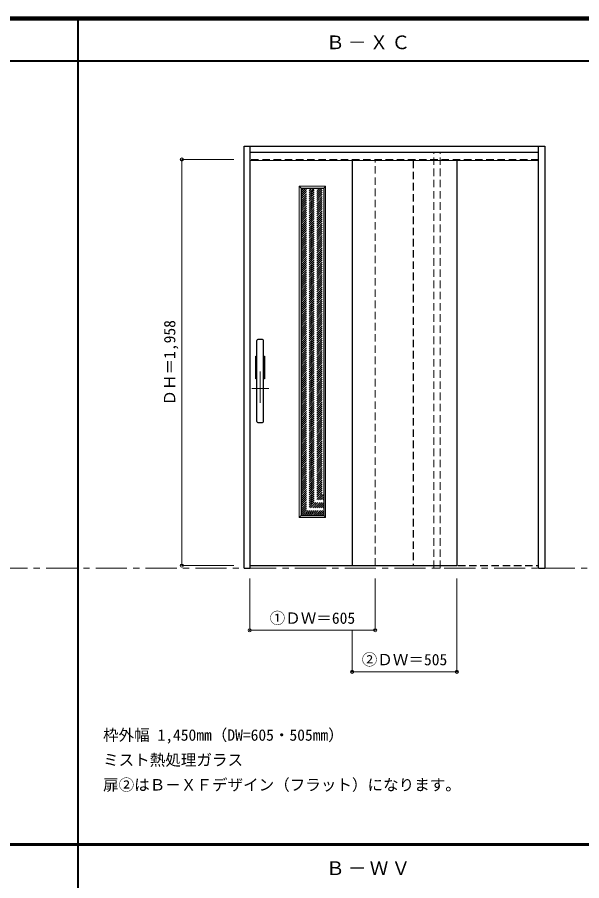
# Model space of a CAD drawing. Units: millimetres, scale not verified. Extents: x -6000 to 5700, y -4307 to 4260.
# Drawn here: x -2989 to -267, y 12 to 4175 of the extents above; entities that cross this region are included whole.
import ezdxf
from ezdxf.enums import TextEntityAlignment as Align

# ---------------------------------------------------------------- set-up
doc = ezdxf.new("R2010")
doc.units = ezdxf.units.MM
doc.header["$LTSCALE"] = 30
doc.header["$PDMODE"] = 32
doc.header["$PDSIZE"] = 15
doc.linetypes.add('CHAIN1', pattern=[8, 5, -1, 1, -1])
doc.linetypes.add('DASHED1', pattern=[1.8, 1.2, -0.6])
for name, color, linetype, lineweight in [('0-1_通り芯', 4, 'CHAIN1', 9), ('0-2_扉', 4, 'DASHED1', 9), ('0-3_仕上げ', 3, 'Continuous', 25), ('0-4_枠', 3, 'Continuous', 25), ('0-7_取手GEK', 4, 'Continuous', 9), ('0-B_寸法', 7, 'Continuous', 9), ('0-C_ハッチ', 4, 'DASHED1', 9), ('0-D_ﾊﾞｰ引き手', 3, 'Continuous', 25), ('F-1_枠', 6, 'Continuous', 40)]:
    doc.layers.add(name, color=color, linetype=linetype, lineweight=lineweight)
doc.layers.add('0-A_文字', color=7, linetype='Continuous')
doc.styles.add('ＭＳ ゴシック', font='')
doc.styles.get('ＭＳ ゴシック').set_extended_font_data('MS Gothic')

msp = doc.modelspace()

# ---------------------------------------------------------------- linework, layer by layer
at = {"layer": '0-1_通り芯'}
for p, q in [((-1817, 2466.5), (-1817, 2304.5)), ((-1858, 2385.5), (-1776, 2385.5))]:
    msp.add_line(p, q, dxfattribs=at)
at = {"layer": '0-1_通り芯', "color": 7, "lineweight": 18}
msp.add_line((-5490, 1519.25), (5700, 1519.25), dxfattribs=at)
at = {"layer": '0-2_扉'}
for p, q in [((-475, 3489.25), (-1868, 3489.25)), ((-1868, 1531.25), (-1868, 3489.25)), ((-1374, 3484.25), (-1374, 3489.25)), ((-1263, 1531.25), (-1263, 3489.25)), ((-1080, 3484.25), (-1080, 3489.25)), ((-869, 3484.25), (-869, 3489.25)), ((-1865, 1531.25), (-1868, 1531.25))]:
    msp.add_line(p, q, dxfattribs=at)
at = {"layer": '0-2_扉', "color": 3, "linetype": 'Continuous', "lineweight": 25}
for p, q in [((-1374, 3484.25), (-1374, 1531.25)), ((-869, 3484.25), (-869, 1531.25)), ((-1865, 1531.25), (-869, 1531.25))]:
    msp.add_line(p, q, dxfattribs=at)
at = {"layer": '0-2_扉', "color": 3, "lineweight": 25}
msp.add_line((-475, 1531.25), (-475, 3489.25), dxfattribs=at)
msp.add_lwpolyline([(-1080, 3484.25), (-1080, 1531.25), (-475, 1531.25)], dxfattribs=at)
at = {"layer": '0-3_仕上げ', "color": 7, "lineweight": 18}
for p, q in [((-1629, 3360.25), (-1502, 3360.25)), ((-1629, 3360.25), (-1620, 3351.25)), ((-1511, 3351.25), (-1502, 3360.25)), ((-1502, 3360.25), (-1502, 1763.25)), ((-1629, 1763.25), (-1620, 1772.25)), ((-1511, 1772.25), (-1502, 1763.25))]:
    msp.add_line(p, q, dxfattribs=at)
at = {"layer": '0-3_仕上げ'}
for p, q in [((-1620, 3351.25), (-1620, 1772.25)), ((-1620, 1772.25), (-1511, 1772.25))]:
    msp.add_line(p, q, dxfattribs=at)
at = {"layer": '0-3_仕上げ', "color": 7, "lineweight": 18}
msp.add_lwpolyline([(-1629, 3360.25), (-1629, 1763.25), (-1502, 1763.25)], dxfattribs=at)
at = {"layer": '0-3_仕上げ'}
msp.add_lwpolyline([(-1620, 3351.25), (-1511, 3351.25), (-1511, 1772.25)], dxfattribs=at)
at = {"layer": '0-4_枠'}
for p, q in [((-1895, 1519.25), (-1895, 3554.25)), ((-1895, 3554.25), (-445, 3554.25)), ((-1865, 1519.25), (-1865, 3554.25)), ((-475, 1519.25), (-475, 3554.25)), ((-445, 3554.25), (-445, 1519.25)), ((-1865, 3524.25), (-475, 3524.25)), ((-1895, 1519.25), (-1865, 1519.25)), ((-475, 1519.25), (-445, 1519.25))]:
    msp.add_line(p, q, dxfattribs=at)
at = {"layer": '0-4_枠', "color": 4, "linetype": 'DASHED1', "lineweight": 9}
for p, q in [((-980, 1519.25), (-980, 3524.25)), ((-950, 1519.25), (-950, 3524.25)), ((-980, 1519.25), (-950, 1519.25))]:
    msp.add_line(p, q, dxfattribs=at)
at = {"layer": '0-7_取手GEK'}
msp.add_line((-1865, 3484.25), (-475, 3484.25), dxfattribs=at)
at = {"layer": '0-B_寸法', "color": 4}
for p, q in [((-2195, 3489.25), (-1945, 3489.25)), ((-2195, 3489.25), (-2195, 1531.25)), ((-2195, 1531.25), (-1945, 1531.25)), ((-1868, 1219.25), (-1868, 1469.25)), ((-1263, 1219.25), (-1263, 1469.25)), ((-869, 1019.25), (-869, 1469.25)), ((-1868, 1219.25), (-1263, 1219.25)), ((-1374, 1019.25), (-1374, 1219.25)), ((-1374, 1019.25), (-869, 1019.25))]:
    msp.add_line(p, q, dxfattribs=at)
at = {"layer": '0-B_寸法'}
for p in [(-2195, 3489.25), (-2195, 1531.25), (-1868, 1219.25), (-1263, 1219.25), (-1374, 1019.25), (-869, 1019.25)]:
    msp.add_point(p, dxfattribs=at)
at = {"layer": '0-C_ハッチ'}
for p, q in [((-1620, 3249.41), (-1518.16, 3351.25)), ((-1620, 3259.31), (-1528.06, 3351.25)), ((-1620, 3269.2), (-1537.96, 3351.25)), ((-1620, 3279.1), (-1547.85, 3351.25)), ((-1620, 3289), (-1557.75, 3351.25)), ((-1620, 3298.9), (-1567.65, 3351.25)), ((-1620, 3308.8), (-1577.55, 3351.25)), ((-1620, 3318.7), (-1587.45, 3351.25)), ((-1620, 3328.6), (-1597.35, 3351.25)), ((-1620, 3338.5), (-1607.25, 3351.25)), ((-1620, 3348.4), (-1617.15, 3351.25)), ((-1620, 3239.51), (-1511, 3348.51)), ((-1620, 3229.61), (-1511, 3338.61)), ((-1620, 3219.71), (-1511, 3328.71)), ((-1620, 3209.81), (-1511, 3318.81)), ((-1620, 3199.91), (-1511, 3308.91)), ((-1620, 3190.01), (-1511, 3299.01)), ((-1620, 3180.11), (-1511, 3289.11)), ((-1620, 3170.21), (-1511, 3279.21)), ((-1620, 3160.31), (-1511, 3269.31)), ((-1620, 3150.41), (-1511, 3259.41)), ((-1620, 3140.51), (-1511, 3249.51)), ((-1620, 3130.61), (-1511, 3239.61)), ((-1620, 3120.71), (-1511, 3229.71)), ((-1620, 3110.81), (-1511, 3219.81)), ((-1620, 3100.91), (-1511, 3209.91)), ((-1620, 3091.01), (-1511, 3200.01)), ((-1620, 3081.11), (-1511, 3190.11)), ((-1620, 3071.21), (-1511, 3180.21)), ((-1620, 3061.32), (-1511, 3170.32)), ((-1620, 3051.42), (-1511, 3160.42)), ((-1620, 3041.52), (-1511, 3150.52)), ((-1620, 3031.62), (-1511, 3140.62)), ((-1620, 3021.72), (-1511, 3130.72)), ((-1620, 3011.82), (-1511, 3120.82)), ((-1620, 3001.92), (-1511, 3110.92)), ((-1620, 2992.02), (-1511, 3101.02)), ((-1620, 2982.12), (-1511, 3091.12)), ((-1620, 2972.22), (-1511, 3081.22)), ((-1620, 2962.32), (-1511, 3071.32)), ((-1620, 2952.42), (-1511, 3061.42)), ((-1620, 2942.52), (-1511, 3051.52)), ((-1620, 2932.62), (-1511, 3041.62)), ((-1620, 2922.72), (-1511, 3031.72)), ((-1620, 2912.82), (-1511, 3021.82)), ((-1620, 2902.92), (-1511, 3011.92)), ((-1620, 2893.02), (-1511, 3002.02)), ((-1620, 2883.12), (-1511, 2992.12)), ((-1620, 2873.22), (-1511, 2982.22)), ((-1620, 2863.33), (-1511, 2972.33)), ((-1620, 2853.43), (-1511, 2962.43)), ((-1620, 2843.53), (-1511, 2952.53)), ((-1620, 2833.63), (-1511, 2942.63)), ((-1620, 2823.73), (-1511, 2932.73)), ((-1620, 2813.83), (-1511, 2922.83)), ((-1620, 2803.93), (-1511, 2912.93)), ((-1620, 2794.03), (-1511, 2903.03)), ((-1620, 2784.13), (-1511, 2893.13)), ((-1620, 2774.23), (-1511, 2883.23)), ((-1620, 2764.33), (-1511, 2873.33)), ((-1620, 2754.43), (-1511, 2863.43)), ((-1620, 2744.53), (-1511, 2853.53)), ((-1620, 2734.63), (-1511, 2843.63)), ((-1620, 2724.73), (-1511, 2833.73)), ((-1620, 2714.83), (-1511, 2823.83)), ((-1620, 2704.93), (-1511, 2813.93)), ((-1620, 2695.03), (-1511, 2804.03)), ((-1620, 2685.13), (-1511, 2794.13)), ((-1620, 2675.24), (-1511, 2784.24)), ((-1620, 2665.34), (-1511, 2774.34)), ((-1620, 2655.44), (-1511, 2764.44)), ((-1620, 2645.54), (-1511, 2754.54)), ((-1620, 2635.64), (-1511, 2744.64)), ((-1620, 2625.74), (-1511, 2734.74)), ((-1620, 2615.84), (-1511, 2724.84)), ((-1620, 2605.94), (-1511, 2714.94)), ((-1620, 2596.04), (-1511, 2705.04)), ((-1620, 2586.14), (-1511, 2695.14)), ((-1620, 2576.24), (-1511, 2685.24)), ((-1620, 2566.34), (-1511, 2675.34)), ((-1620, 2556.44), (-1511, 2665.44)), ((-1620, 2546.54), (-1511, 2655.54)), ((-1620, 2536.64), (-1511, 2645.64)), ((-1620, 2526.74), (-1511, 2635.74)), ((-1620, 2516.84), (-1511, 2625.84)), ((-1620, 2506.94), (-1511, 2615.94)), ((-1620, 2497.04), (-1511, 2606.04)), ((-1620, 2487.14), (-1511, 2596.14)), ((-1620, 2477.25), (-1511, 2586.25)), ((-1620, 2467.35), (-1511, 2576.35)), ((-1620, 2457.45), (-1511, 2566.45)), ((-1620, 2447.55), (-1511, 2556.55)), ((-1620, 2437.65), (-1511, 2546.65)), ((-1620, 2427.75), (-1511, 2536.75)), ((-1620, 2417.85), (-1511, 2526.85)), ((-1620, 2407.95), (-1511, 2516.95)), ((-1620, 2398.05), (-1511, 2507.05)), ((-1620, 2388.15), (-1511, 2497.15)), ((-1620, 2378.25), (-1511, 2487.25)), ((-1620, 2368.35), (-1511, 2477.35)), ((-1620, 2358.45), (-1511, 2467.45)), ((-1620, 2348.55), (-1511, 2457.55)), ((-1620, 2338.65), (-1511, 2447.65)), ((-1620, 2328.75), (-1511, 2437.75)), ((-1620, 2318.85), (-1511, 2427.85)), ((-1620, 2308.95), (-1511, 2417.95)), ((-1620, 2299.05), (-1511, 2408.05)), ((-1620, 2289.15), (-1511, 2398.15)), ((-1620, 2279.26), (-1511, 2388.26)), ((-1620, 2269.36), (-1511, 2378.36)), ((-1620, 2259.46), (-1511, 2368.46)), ((-1620, 2249.56), (-1511, 2358.56)), ((-1620, 2239.66), (-1511, 2348.66)), ((-1620, 2229.76), (-1511, 2338.76)), ((-1620, 2219.86), (-1511, 2328.86)), ((-1620, 2209.96), (-1511, 2318.96)), ((-1620, 2200.06), (-1511, 2309.06)), ((-1620, 2190.16), (-1511, 2299.16)), ((-1620, 2180.26), (-1511, 2289.26)), ((-1620, 2170.36), (-1511, 2279.36)), ((-1620, 2160.46), (-1511, 2269.46)), ((-1620, 2150.56), (-1511, 2259.56)), ((-1620, 2140.66), (-1511, 2249.66)), ((-1620, 2130.76), (-1511, 2239.76)), ((-1620, 2120.86), (-1511, 2229.86)), ((-1620, 2110.96), (-1511, 2219.96)), ((-1620, 2101.06), (-1511, 2210.06)), ((-1620, 2091.16), (-1511, 2200.16)), ((-1620, 2081.27), (-1511, 2190.27)), ((-1620, 2071.37), (-1511, 2180.37)), ((-1620, 2061.47), (-1511, 2170.47)), ((-1620, 2051.57), (-1511, 2160.57)), ((-1620, 2041.67), (-1511, 2150.67)), ((-1620, 2031.77), (-1511, 2140.77)), ((-1620, 2021.87), (-1511, 2130.87)), ((-1620, 2011.97), (-1511, 2120.97)), ((-1620, 2002.07), (-1511, 2111.07)), ((-1620, 1992.17), (-1511, 2101.17)), ((-1620, 1982.27), (-1511, 2091.27)), ((-1620, 1972.37), (-1511, 2081.37)), ((-1620, 1962.47), (-1511, 2071.47)), ((-1620, 1952.57), (-1511, 2061.57)), ((-1620, 1942.67), (-1511, 2051.67)), ((-1620, 1932.77), (-1511, 2041.77)), ((-1620, 1922.87), (-1511, 2031.87)), ((-1620, 1912.97), (-1511, 2021.97)), ((-1620, 1903.07), (-1511, 2012.07)), ((-1620, 1893.17), (-1511, 2002.17)), ((-1620, 1883.28), (-1511, 1992.28)), ((-1620, 1873.38), (-1511, 1982.38)), ((-1620, 1863.48), (-1511, 1972.48)), ((-1620, 1853.58), (-1511, 1962.58)), ((-1620, 1843.68), (-1511, 1952.68)), ((-1620, 1833.78), (-1511, 1942.78)), ((-1620, 1823.88), (-1511, 1932.88)), ((-1620, 1813.98), (-1511, 1922.98)), ((-1620, 1804.08), (-1511, 1913.08)), ((-1620, 1794.18), (-1511, 1903.18)), ((-1620, 1784.28), (-1511, 1893.28)), ((-1620, 1774.38), (-1511, 1883.38)), ((-1612.23, 1772.25), (-1511, 1873.48)), ((-1602.33, 1772.25), (-1511, 1863.58)), ((-1592.43, 1772.25), (-1511, 1853.68)), ((-1582.53, 1772.25), (-1511, 1843.78)), ((-1572.63, 1772.25), (-1511, 1833.88)), ((-1562.73, 1772.25), (-1511, 1823.98)), ((-1552.83, 1772.25), (-1511, 1814.08)), ((-1542.94, 1772.25), (-1511, 1804.19)), ((-1533.04, 1772.25), (-1511, 1794.29)), ((-1523.14, 1772.25), (-1511, 1784.39))]:
    msp.add_line(p, q, dxfattribs=at)
at = {"layer": '0-D_ﾊﾞｰ引き手'}
for p, q in [((-1833, 2226.75), (-1833, 2616.75)), ((-1806, 2621.75), (-1828, 2621.75)), ((-1801, 2226.75), (-1801, 2616.75)), ((-1838, 2431.75), (-1838, 2541.75)), ((-1838, 2541.75), (-1833, 2541.75)), ((-1801, 2541.75), (-1796, 2541.75)), ((-1796, 2541.75), (-1796, 2431.75)), ((-1833, 2431.75), (-1838, 2431.75)), ((-1796, 2431.75), (-1801, 2431.75)), ((-1828, 2221.75), (-1806, 2221.75))]:
    msp.add_line(p, q, dxfattribs=at)
for centre, start, end in [((-1828, 2616.75), 90, 180), ((-1806, 2616.75), 0, 90), ((-1828, 2226.75), 180, 270), ((-1806, 2226.75), 270, 0)]:
    msp.add_arc(centre, 5, start, end, dxfattribs=at)
at = {"layer": 'F-1_枠'}
for p, q in [((-6000, 4175), (5700, 4175)), ((-6000, 4170), (5700, 4170)), ((-6000, 4165), (5700, 4165)), ((-2695, -3790), (-2695, 4175)), ((-6000, 3965), (5700, 3965)), ((-5990, 190.5), (5690, 190.5)), ((-5990, 187.5), (5690, 187.5)), ((-5990, 184.5), (5690, 184.5))]:
    msp.add_line(p, q, dxfattribs=at)

# ---------------------------------------------------------------- texts
at = {"layer": '0-A_文字', "style": 'ＭＳ ゴシック'}
for s, p in [('枠外幅 1,450mm（DW=605・505mm）', (-2575, 670.5)), ('ミスト熱処理ガラス', (-2575, 550.5)), ('扉②はＢ－ＸＦデザイン（フラット）になります。', (-2575, 430.5))]:
    msp.add_text(s, height=54.99, dxfattribs=at).set_placement(p, align=Align.BOTTOM_LEFT)
at = {"layer": '0-A_文字', "char_height": 65.98, "attachment_point": 7, "style": 'ＭＳ ゴシック'}
for s, insert in [('\\T1.17;Ｂ－ＸＣ', (-1500, 4020)), ('\\T1.17;Ｂ－ＷＶ', (-1500, 39.5))]:
    msp.add_mtext(s, dxfattribs=dict(at, insert=insert))
at = {"layer": '0-B_寸法', "style": 'ＭＳ ゴシック'}
msp.add_text('ＤＨ＝1,958', height=54.99, rotation=90, dxfattribs=at).set_placement((-2210, 2303), align=Align.BOTTOM_LEFT)
for s, p in [('①ＤＷ＝605', (-1771.75, 1234.25)), ('②ＤＷ＝505', (-1327.75, 1034.25))]:
    msp.add_text(s, height=54.99, dxfattribs=at).set_placement(p, align=Align.BOTTOM_LEFT)

doc.saveas('drawing.dxf')
